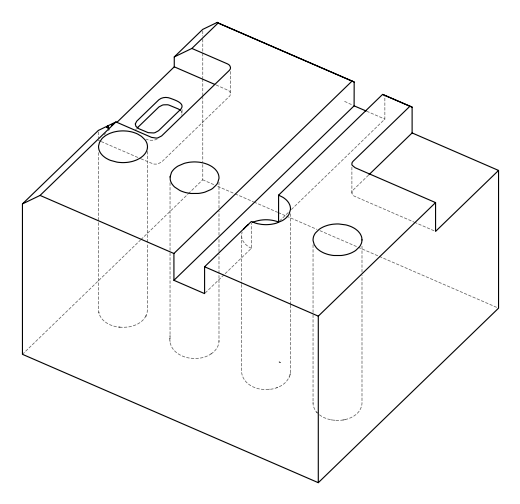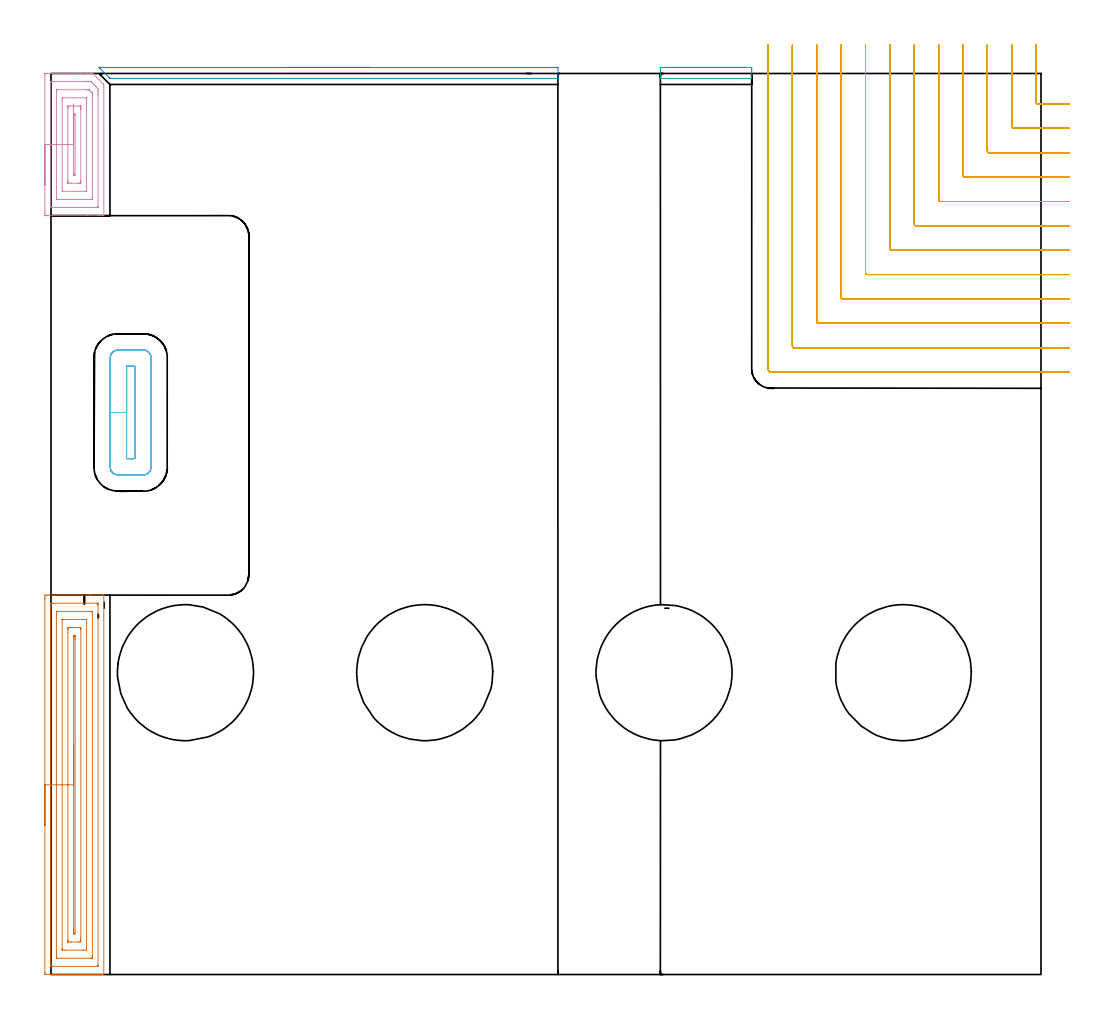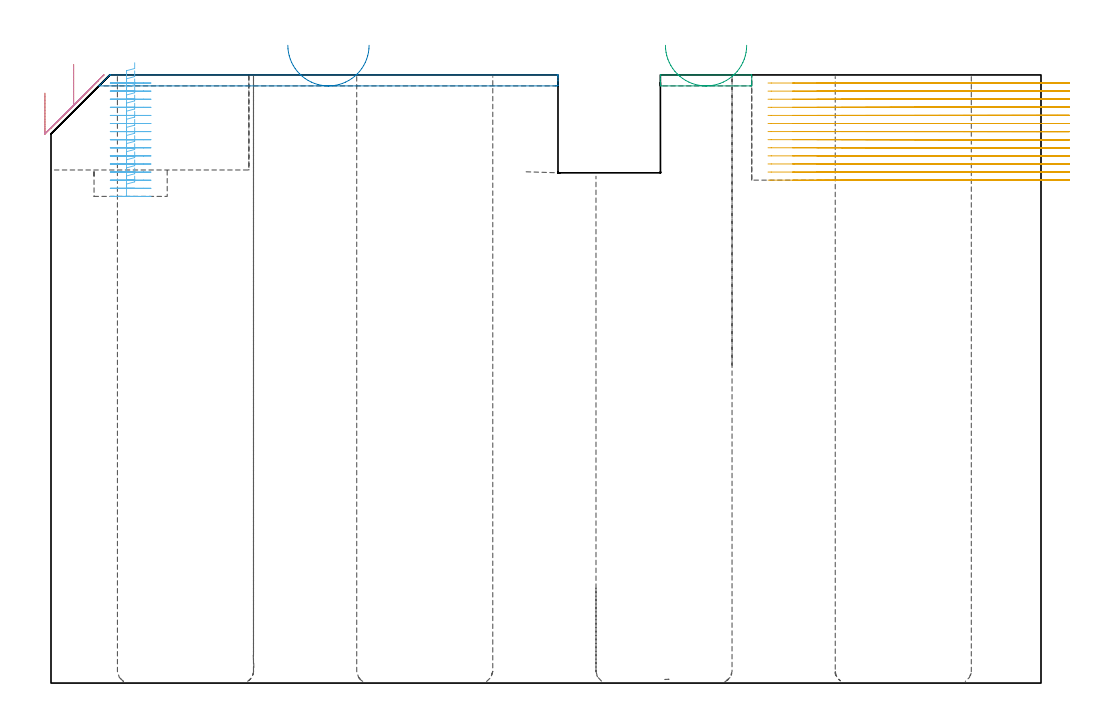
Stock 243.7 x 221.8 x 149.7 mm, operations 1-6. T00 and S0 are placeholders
(PLAN: 12 operations, 3 tool changes, 122.3 min)
(1 AREA_MILL | FG_CHAMFER_SURFACE | UGT0205_001 | 4.67 min | 10568 mm3)
(2 AREA_MILL_1 | FG_CHAMFER_SURFACE_1 | UGT0205_001 | 1.05 min | 427 mm3)
(3 AREA_MILL_2 | FG_CHAMFER_SURFACE_2 | UGT0205_001 | 0.34 min | 97 mm3)
(4 AREA_MILL_3 | FG_CHAMFER_SURFACE_3 | UGT0205_001 | 1.86 min | 4414 mm3)
(5 MILL_CORNER_NOTCH_RECTANGULAR | CORNER_NOTCH_RECTANGULAR | NXT0201_009 | Follow Part, ap 2, ae 75% | 31.23 min | 142785 mm3)
(6 MILL_RECTANGULAR_POCKET | POCKET_RECTANGULAR_STRAIGHT | NXT0201_009 | Follow Part, ap 2, ae 75% | 5.16 min | 19970 mm3)
(7 MILL_SLOT | SLOT_PARTIAL_RECTANGULAR | NXT0201_009 | Follow Part, ap 2, ae 75% | 34.69 min | 89068 mm3)
(8 MILL_RECTANGULAR_SLOT | SLOT_RECTANGULAR | UGT0201_107 | Follow Part, ap 6.25, ae 75% | 4.61 min | 143459 mm3)
(9 MILL_THROUGH_HOLE_FROM_SOLID_MATERIAL | STEP1HOLE | NXT0201_007 | Circular | 9.67 min | 131600 mm3)
(10 MILL_THROUGH_HOLE_FROM_SOLID_MATERIAL_1 | STEP1HOLE_1 | NXT0201_007 | Circular | 9.67 min | 131528 mm3)
(11 MILL_THROUGH_HOLE_FROM_SOLID_MATERIAL_2 | STEP1HOLE_2 | NXT0201_007 | Circular | 9.67 min | 112918 mm3)
(12 MILL_THROUGH_HOLE_FROM_SOLID_MATERIAL_3 | STEP1HOLE_3 | NXT0201_007 | Circular | 9.67 min | 131580 mm3)
(TOOL UGT0205_001 | Chamfer Mill 20 x 3 x 45 deg. | D20 FL50 Z2)
(TOOL NXT0201_009 | ENDMILL 8mm [2P460-0800-NA 1630] | D8 FL26 Z6)
(TOOL UGT0201_107 | End Mill 25 mm | D25 FL25 Z2)
(TOOL NXT0201_007 | ENDMILL 25mm [R216.25-25050GCK54P 1620] | D25 R3 FL54 Z5)
(OP 1 AREA_MILL)
G17 G21 G94 G90
T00 M6
G54
G17 G0 G90 X-1.5 Y36.7 S1061 M3
G43 Z159.7 H0
Z145.2
G94 G1 Y36.738 Z144.328 F250.
Y36.852 Z143.464
Y37.041 Z142.612
Y37.303 Z141.78
Y37.637 Z140.974
Y38.04 Z140.2
Y38.508 Z139.464
Y39.04 Z138.772
Y39.629 Z138.129
Y40.272 Z137.54
Y40.964 Z137.009
Y41.7 Z136.54
Y42.474 Z136.137
Y43.28 Z135.803
Y44.112 Z135.541
Y44.964 Z135.352
Y45.828 Z135.238
Y46.7 Z135.2
Y92.545
X-1.497 Y92.861 Z135.203
X-1.491 Y93.393 Z135.205
X-1.463 Y93.397 Z135.233
X-0.926 Y93.399 Z135.77
X-0.386 Y93.4 Z136.311
X8.866 Z145.559
X9.565 Z146.263
X9.756 Z146.453
X12.755 Z149.453
X12.975 Y93.392 Z149.667
X12.997 Y93.39 Z149.689
X13. Y93.305 Z149.7
Y0.095
X12.995 Y0.045 Z149.691
X12.982 Y0.035 Z149.677
X12.944 Y0.018 Z149.638
X12.774 Y0.008 Z149.472
X11.001 Y0.007 Z147.7
X9.756 Y0.006 Z146.453
X9.577 Z146.275
X8.866 Z145.559
X-1.161 Y0. Z135.536
X-1.278 Y0.002 Z135.419
X-1.491 Y0.01 Z135.205
X-1.499 Y0.222 Z135.199
X-1.5 Y0.539 Z135.2
Y46.7
X-0.086 Z136.614
Y91.135
X-0.084 Y91.184 Z136.616
X-0.079 Y91.282 Z136.621
X-0.069 Y91.391 Z136.631
X-0.036 Y91.393 Z136.664
X0.539 Y91.4 Z137.239
X11.222 Y91.399 Z147.922
X11.536 Y91.393 Z148.236
X11.574 Y91.39 Z148.274
X11.582 Y91.234 Z148.282
X11.585 Y91.135 Z148.285
X11.586 Y91.086 Z148.286
Y2.265
X11.584 Y2.216 Z148.284
X11.579 Y2.118 Z148.279
X11.569 Y2.016 Z148.269
X11.536 Y2.014 Z148.236
X10.954 Y2.007 Z147.654
X0.278 Y2.002 Z136.978
X-0.036 Y2.007 Z136.664
X-0.074 Y2.01 Z136.626
X-0.082 Y2.166 Z136.618
X-0.085 Y2.265 Z136.615
X-0.086 Y2.315 Z136.614
Y46.7
X1.328 Z138.028
X1.329 Y88.837 Z138.029
X1.33 Y89.31 Z138.03
X1.331 Y89.362 Z138.031
X1.334 Y89.385 Z138.034
X1.336 Y89.39 Z138.036
X1.384 Y89.393 Z138.084
X1.564 Y89.399 Z138.264
X1.654 Y89.4 Z138.354
X9.846 Y89.399 Z146.546
X10.026 Y89.395 Z146.726
X10.145 Y89.39 Z146.845
X10.166 Y89.379 Z146.866
X10.167 Y89.368 Z146.867
X10.169 Y89.31 Z146.869
X10.171 Y88.896 Z146.871
Y4.564
X10.169 Y4.09 Z146.869
X10.167 Y4.039 Z146.867
X10.166 Y4.022 Z146.866
X10.091 Y4.016 Z146.791
X9.924 Y4.009 Z146.624
X9.84 Y4.006 Z146.54
X1.656 Y4.003 Z138.356
X1.478 Y4.007 Z138.178
X1.361 Y4.011 Z138.061
X1.334 Y4.021 Z138.034
X1.333 Y4.032 Z138.033
X1.331 Y4.09 Z138.031
X1.329 Y4.504 Z138.029
X1.328 Y46.7 Z138.028
X2.743 Z139.443
X2.744 Y87.232 Z139.444
X2.746 Y87.329 Z139.446
X2.749 Y87.376 Z139.449
X2.751 Y87.39 Z139.451
X2.774 Y87.395 Z139.474
X3.525 Y87.4 Z140.225
X3.66 Z140.36
X8.111 Z144.811
X8.738 Y87.391 Z145.438
X8.751 Y87.389 Z145.451
X8.753 Y87.377 Z145.453
X8.755 Y87.337 Z145.455
X8.757 Y87.254 Z145.457
Y87.087
Y6.363
X8.756 Y6.168 Z145.456
X8.753 Y6.071 Z145.453
X8.75 Y6.026 Z145.45
X8.745 Y6.015 Z145.445
X8.721 Y6.01 Z145.421
X7.975 Y6.005 Z144.675
X7.835 Z144.535
X3.387 Y6.003 Z140.087
X2.764 Y6.011 Z139.464
X2.749 Y6.012 Z139.449
X2.748 Y6.024 Z139.448
X2.745 Y6.064 Z139.445
X2.743 Y6.147 Z139.443
Y6.313
Y46.7
X4.157 Z140.857
Y84.241
X4.158 Y84.872 Z140.858
X4.16 Y85.126 Z140.86
X4.164 Y85.376 Z140.864
X4.415 Y85.39 Z141.115
X4.778 Y85.397 Z141.478
X5.305 Y85.399 Z142.005
X5.665 Y85.4 Z142.365
X6.555 Z143.255
X7.085 Y85.399 Z143.785
X7.262 Y85.396 Z143.962
X7.325 Y85.391 Z144.025
X7.336 Y85.389 Z144.036
X7.338 Y85.362 Z144.038
X7.341 Y85.3 Z144.041
X7.343 Y85.129 Z144.043
Y84.872
Y9.159
X7.342 Y8.528 Z144.042
X7.34 Y8.274 Z144.04
X7.336 Y8.024 Z144.036
X7.085 Y8.015 Z143.785
X6.718 Y8.007 Z143.418
X4.941 Y8.003 Z141.641
X4.415 Y8.004 Z141.115
X4.239 Y8.007 Z140.939
X4.176 Y8.01 Z140.876
X4.164 Y8.012 Z140.864
X4.162 Y8.038 Z140.862
X4.159 Y8.1 Z140.859
X4.157 Y8.271 Z140.857
Y8.528
Y46.7
X5.571 Z142.271
Y82.83
X5.572 Y83.096 Z142.272
X5.575 Y83.274 Z142.275
X5.578 Y83.362 Z142.278
X5.582 Y83.391 Z142.282
X5.598 Y83.392 Z142.298
X5.893 Y83.397 Z142.593
X5.916 Y83.391 Z142.616
X5.922 Y83.386 Z142.622
X5.925 Y83.366 Z142.625
X5.928 Y83.096 Z142.628
X5.929 Y82.831 Z142.629
Y82.474
X5.928 Y10.18 Z142.628
X5.927 Y10.055 Z142.627
X5.925 Y10.026 Z142.625
X5.924 Y10.018 Z142.624
X5.797 Y10.011 Z142.497
X5.654 Y10.006 Z142.354
X5.603 Y10.007 Z142.303
X5.585 Y10.013 Z142.285
X5.578 Y10.031 Z142.278
X5.574 Y10.304 Z142.274
X5.572 Y10.661 Z142.272
X5.571 Y10.926 Z142.271
Y46.7
Y47.572 Z142.309
Y48.436 Z142.423
Y49.288 Z142.612
Y50.12 Z142.874
Y50.926 Z143.208
Y51.7 Z143.611
Y52.436 Z144.08
Y53.128 Z144.611
Y53.771 Z145.2
Y54.36 Z145.843
Y54.892 Z146.535
Y55.36 Z147.271
Y55.763 Z148.045
Y56.097 Z148.851
Y56.359 Z149.683
Y56.548 Z150.535
Y56.662 Z151.4
Y56.7 Z152.271
G0 Z159.7
M5
M2
(OP 2 AREA_MILL_1)
G17 G21 G94 G90
T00 M6
G54
G17 G0 G90 X58.3 Y223.3 S1061 M3
G43 Z159.7 H0
Z157.
G94 G1 X58.338 Z156.128 F250.
X58.452 Z155.263
X58.641 Z154.412
X58.903 Z153.58
X59.237 Z152.774
X59.64 Z152.
X60.108 Z151.264
X60.639 Z150.572
X61.229 Z149.929
X61.872 Z149.34
X62.564 Z148.808
X63.3 Z148.34
X64.074 Z147.937
X64.88 Z147.603
X65.712 Z147.341
X66.563 Z147.152
X67.428 Z147.038
X68.3 Z147.
X124.173
X124.385 Y223.298 Z147.002
X124.797 Y223.291 Z147.005
X124.799 Y223.186 Z147.11
X124.8 Y221.95 Z148.345
Y221.24 Z149.059
Y220.976 Z149.324
Y220.61 Z149.68
X124.793 Y220.603 Z149.688
X124.62 Y220.6 Z149.7
X14.662
X14.504 Y220.604 Z149.689
X14.494 Y220.61 Z149.683
X14.3 Y220.799 Z149.5
X12.138 Y222.962 Z147.337
X11.98 Y223.121 Z147.178
X11.834 Y223.274 Z147.025
X11.814 Y223.297 Z147.001
X11.98 Y223.3 Z147.
X68.3
X69.171 Z147.038
X70.036 Z147.152
X70.888 Z147.341
X71.72 Z147.603
X72.526 Z147.937
X73.3 Z148.34
X74.036 Z148.808
X74.728 Z149.34
X75.371 Z149.929
X75.96 Z150.572
X76.491 Z151.264
X76.96 Z152.
X77.363 Z152.774
X77.697 Z153.58
X77.959 Z154.412
X78.148 Z155.263
X78.262 Z156.128
X78.3 Z157.
G0 Z159.7
M5
M2
(OP 3 AREA_MILL_2)
G17 G21 G94 G90
T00 M6
G54
G17 G0 G90 X151.25 Y223.3 S1061 M3
G43 Z159.7 H0
Z157.
G94 G1 X151.288 Z156.128 F250.
X151.402 Z155.263
X151.591 Z154.412
X151.853 Z153.58
X152.187 Z152.774
X152.59 Z152.
X153.058 Z151.264
X153.59 Z150.572
X154.179 Z149.929
X154.822 Z149.34
X155.514 Z148.808
X156.25 Z148.34
X157.024 Z147.937
X157.83 Z147.603
X158.662 Z147.341
X159.514 Z147.152
X160.378 Z147.038
X161.25 Z147.
X172.165
X172.374 Y223.297 Z147.003
X172.498 Y223.291 Z147.005
X172.5 Y223.081 Z147.215
Y222.833 Z147.464
Y222.335 Z147.965
Y220.863 Z149.436
X172.49 Y220.606 Z149.692
X172.374 Y220.6 Z149.7
X150.126
X150.01 Y220.606 Z149.692
X150. Y220.864 Z149.435
Y221.566 Z148.734
Y222.335 Z147.965
Y222.833 Z147.464
Y223.081 Z147.215
X150.002 Y223.291 Z147.005
X150.126 Y223.3 Z147.
X161.25
X162.122 Z147.038
X162.987 Z147.152
X163.838 Z147.341
X164.67 Z147.603
X165.476 Z147.937
X166.25 Z148.34
X166.986 Z148.808
X167.678 Z149.34
X168.321 Z149.929
X168.91 Z150.572
X169.442 Z151.264
X169.91 Z152.
X170.313 Z152.774
X170.647 Z153.58
X170.909 Z154.412
X171.098 Z155.263
X171.212 Z156.128
X171.25 Z157.
G0 Z159.7
M5
M2
(OP 4 AREA_MILL_3)
G17 G21 G94 G90
T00 M6
G54
G17 G0 G90 X-1.5 Y194.3 S1061 M3
G43 Z159.7 H0
Z145.2
G94 G1 Y194.338 Z144.328 F250.
Y194.452 Z143.463
Y194.641 Z142.612
Y194.903 Z141.78
Y195.237 Z140.974
Y195.64 Z140.2
Y196.108 Z139.464
Y196.64 Z138.772
Y197.229 Z138.129
Y197.872 Z137.54
Y198.564 Z137.008
Y199.3 Z136.54
Y200.074 Z136.137
Y200.88 Z135.803
Y201.712 Z135.541
Y202.564 Z135.352
Y203.428 Z135.238
Y204.3 Z135.2
X-1.499 Y221.221 Z135.201
X-1.494 Y221.789 Z135.203
X-1.492 Y221.793 Z135.205
X-0.926 Y221.8 Z135.77
X6.195 Z142.889
X6.818 Z143.515
X7.085 Z143.782
X8.866 Z145.561
X9.668 Z146.368
X10.201 Z146.901
X10.224 Y221.799 Z146.924
X10.298 Y221.79 Z146.997
X10.456 Y221.645 Z147.155
X12.877 Y219.224 Z149.575
X13.002 Y219.106 Z149.682
X13. Y218.549 Z149.7
Y186.934
X12.997 Y186.81 Z149.689
X12.964 Y186.808 Z149.655
X12.655 Y186.8 Z149.354
X12.071 Z148.77
X11.536 Z148.231
X9.488 Z146.186
X8.866 Z145.56
X-0.926 Y186.801 Z135.77
X-1.16 Y186.802 Z135.537
X-1.492 Y186.807 Z135.205
X-1.494 Y186.811 Z135.202
X-1.499 Y187.379 Z135.201
X-1.5 Y187.953 Z135.2
Y204.3
X-0.086 Z136.614
Y219.489
X-0.085 Y219.539 Z136.615
X-0.081 Y219.638 Z136.619
X-0.074 Y219.79 Z136.626
X-0.036 Y219.792 Z136.664
X0.495 Y219.799 Z137.195
X8.866 Z145.566
X9.399 Y219.797 Z146.099
X9.756 Y219.79 Z146.456
X9.867 Y219.771 Z146.567
X9.981 Y219.662 Z146.681
X10.209 Y219.44 Z146.909
X10.646 Y219.003 Z147.346
X11.098 Y218.549 Z147.798
X11.536 Y218.102 Z148.236
X11.58 Y217.659 Z148.28
X11.583 Y217.612 Z148.283
X11.586 Y216.768 Z148.286
Y216.718
Y189.111
X11.585 Y189.061 Z148.285
X11.581 Y188.962 Z148.281
X11.574 Y188.81 Z148.274
X11.536 Y188.808 Z148.236
X11.005 Y188.801 Z147.705
X0.854 Z137.554
X0.321 Y188.803 Z137.021
X-0.036 Y188.81 Z136.664
X-0.079 Y189.16 Z136.621
X-0.082 Y189.206 Z136.618
X-0.086 Y190.051 Z136.614
Y190.1
Y204.3
X1.328 Z138.028
X1.329 Y217.184 Z138.029
X1.331 Y217.659 Z138.031
X1.333 Y217.761 Z138.033
X1.335 Y217.78 Z138.035
X1.368 Y217.79 Z138.068
X1.462 Y217.795 Z138.162
X1.603 Y217.8 Z138.303
X8.866 Y217.799 Z145.566
X9.007 Y217.797 Z145.707
X9.289 Y217.79 Z145.989
X9.413 Y217.776 Z146.113
X9.456 Y217.738 Z146.156
X9.541 Y217.659 Z146.241
X9.756 Y217.442 Z146.456
X10.09 Y217.099 Z146.79
X10.165 Y217.013 Z146.865
X10.168 Y216.906 Z146.868
X10.17 Y216.768 Z146.87
X10.171 Y216.352 Z146.871
Y215.877
Y191.416
X10.169 Y190.941 Z146.869
X10.167 Y190.838 Z146.867
X10.165 Y190.82 Z146.865
X10.132 Y190.81 Z146.832
X10.038 Y190.805 Z146.738
X9.897 Y190.8 Z146.597
X1.744 Y190.801 Z138.444
X1.603 Y190.804 Z138.303
X1.335 Y190.813 Z138.035
X1.333 Y190.941 Z138.033
X1.329 Y191.356 Z138.029
X1.328 Y195.261 Z138.028
Y204.3
X2.743 Z139.443
Y214.987
X2.748 Y215.764 Z139.448
X2.749 Y215.786 Z139.449
X2.764 Y215.79 Z139.464
X2.814 Y215.795 Z139.514
X2.915 Y215.798 Z139.615
X5.75 Y215.8 Z142.45
X8.6 Y215.799 Z145.3
X8.691 Y215.796 Z145.391
X8.736 Y215.792 Z145.436
X8.751 Y215.788 Z145.451
X8.757 Y214.987 Z145.457
Y193.613
X8.752 Y192.836 Z145.452
X8.751 Y192.814 Z145.451
X8.736 Y192.81 Z145.436
X8.686 Y192.805 Z145.386
X8.585 Y192.802 Z145.285
X5.75 Y192.8 Z142.45
X2.9 Y192.801 Z139.6
X2.809 Y192.804 Z139.509
X2.764 Y192.808 Z139.464
X2.749 Y192.812 Z139.449
X2.743 Y193.613 Z139.443
Y204.3
X4.157 Z140.857
Y213.206
X4.158 Y213.462 Z140.858
X4.162 Y213.721 Z140.862
X4.164 Y213.786 Z140.864
X4.193 Y213.79 Z140.893
X4.266 Y213.795 Z140.966
X4.415 Y213.798 Z141.115
X4.711 Y213.8 Z141.411
X6.491 Z143.191
X7.085 Y213.799 Z143.785
X7.283 Y213.797 Z143.983
X7.317 Y213.794 Z144.017
X7.331 Y213.791 Z144.031
X7.336 Y213.771 Z144.036
X7.34 Y213.635 Z144.04
X7.342 Y213.464 Z144.042
X7.343 Y213.206 Z144.043
Y212.948
Y195.394
X7.342 Y195.138 Z144.042
X7.338 Y194.879 Z144.038
X7.336 Y194.814 Z144.036
X7.307 Y194.81 Z144.007
X7.234 Y194.805 Z143.934
X7.085 Y194.802 Z143.785
X6.789 Y194.8 Z143.489
X5.009 Z141.709
X4.415 Y194.801 Z141.115
X4.217 Y194.803 Z140.917
X4.183 Y194.806 Z140.883
X4.169 Y194.809 Z140.869
X4.164 Y194.829 Z140.864
X4.16 Y194.964 Z140.86
X4.158 Y195.136 Z140.858
X4.157 Y195.394 Z140.857
Y195.652
Y204.3
X5.571 Z142.271
Y211.158
X5.573 Y211.425 Z142.273
X5.577 Y211.781 Z142.277
X5.579 Y211.791 Z142.279
X5.585 Y211.794 Z142.285
X5.608 Y211.798 Z142.308
X5.663 Y211.799 Z142.363
X5.821 Z142.521
X5.904 Y211.793 Z142.604
X5.919 Y211.791 Z142.619
X5.922 Y211.765 Z142.622
X5.926 Y211.694 Z142.626
X5.928 Y211.425 Z142.628
Y196.907
X5.927 Y196.848 Z142.627
X5.925 Y196.82 Z142.625
X5.924 Y196.813 Z142.624
X5.875 Y196.809 Z142.575
X5.678 Y196.802 Z142.378
X5.596 Y196.807 Z142.296
X5.581 Y196.809 Z142.281
X5.578 Y196.835 Z142.278
X5.574 Y196.906 Z142.274
X5.572 Y197.175 Z142.272
X5.571 Y204.3 Z142.271
Y205.172 Z142.309
Y206.036 Z142.423
Y206.888 Z142.612
Y207.72 Z142.874
Y208.526 Z143.208
Y209.3 Z143.611
Y210.036 Z144.08
Y210.728 Z144.611
Y211.371 Z145.2
Y211.96 Z145.843
Y212.492 Z146.535
Y212.96 Z147.271
Y213.363 Z148.045
Y213.697 Z148.851
Y213.959 Z149.683
Y214.148 Z150.535
Y214.262 Z151.4
Y214.3 Z152.271
G0 Z159.7
M5
M2
(OP 5 MILL_CORNER_NOTCH_RECTANGULAR)
G17 G21 G94 G90
T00 M6
G54
G17 G0 G90 X242.5 Y228.8 S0 M3
G43 Z159.7 H1
Z147.708
G94 G1 Y225.8 F250.
Y214.696 F500.
G3 X242.896 Y214.3 R0.4
G1 X247.7
X250.7 F250.
G0 Z159.7
X236.5 Y228.8
Z147.708
G1 Y225.8
Y208.696 F500.
G3 X236.896 Y208.3 R0.4
G1 X247.7
X250.7 F250.
G0 Z159.7
X230.5 Y228.8
Z147.708
G1 Y225.8
Y202.696 F500.
G3 X230.896 Y202.3 R0.4
G1 X247.7
X250.7 F250.
G0 Z159.7
X224.5 Y228.8
Z147.708
G1 Y225.8
Y196.696 F500.
G3 X224.896 Y196.3 R0.4
G1 X247.7
X250.7 F250.
G0 Z159.7
X218.5 Y228.8
Z147.708
G1 Y225.8
Y190.697 F500.
G3 X218.897 Y190.3 R0.4
G1 X247.7
X250.7 F250.
G0 Z159.7
X212.5 Y228.8
Z147.708
G1 Y225.8
Y184.697 F500.
G3 X212.897 Y184.3 R0.4
G1 X247.7
X250.7 F250.
G0 Z159.7
X206.5 Y228.8
Z147.708
G1 Y225.8
Y178.697 F500.
G3 X206.897 Y178.3 R0.4
G1 X247.7
X250.7 F250.
G0 Z159.7
X200.5 Y228.8
Z147.708
G1 Y225.8
Y172.697 F500.
G3 X200.897 Y172.3 R0.4
G1 X247.7
X250.7 F250.
G0 Z159.7
X194.5 Y228.8
Z147.708
G1 Y225.8
Y166.697 F500.
G3 X194.897 Y166.3 R0.4
G1 X247.7
X250.7 F250.
G0 Z159.7
X188.5 Y228.8
Z147.708
G1 Y225.8
Y160.697 F500.
G3 X188.897 Y160.3 R0.4
G1 X247.7
X250.7 F250.
G0 Z159.7
X182.5 Y228.8
Z147.708
G1 Y225.8
Y154.698 F500.
G3 X182.898 Y154.3 R0.4
G1 X247.7
X250.7 F250.
G0 Z159.7
X176.5 Y228.8
Z147.708
G1 Y225.8
Y149.1 F500.
G3 X177.3 Y148.3 R0.8
G1 X247.7
X250.7 F250.
G0 Z159.7
X242.5 Y228.8
Z145.715
G1 Y225.8
Y214.696 F500.
G3 X242.896 Y214.3 R0.4
G1 X247.7
X250.7 F250.
G0 Z159.7
X236.5 Y228.8
Z145.715
G1 Y225.8
Y208.696 F500.
G3 X236.896 Y208.3 R0.4
G1 X247.7
X250.7 F250.
G0 Z159.7
X230.5 Y228.8
Z145.715
G1 Y225.8
Y202.696 F500.
G3 X230.896 Y202.3 R0.4
G1 X247.7
X250.7 F250.
G0 Z159.7
X224.5 Y228.8
Z145.715
G1 Y225.8
Y196.696 F500.
G3 X224.896 Y196.3 R0.4
G1 X247.7
X250.7 F250.
G0 Z159.7
X218.5 Y228.8
Z145.715
G1 Y225.8
Y190.697 F500.
G3 X218.897 Y190.3 R0.4
G1 X247.7
X250.7 F250.
G0 Z159.7
X212.5 Y228.8
Z145.715
G1 Y225.8
Y184.697 F500.
G3 X212.897 Y184.3 R0.4
G1 X247.7
X250.7 F250.
G0 Z159.7
X206.5 Y228.8
Z145.715
G1 Y225.8
Y178.697 F500.
G3 X206.897 Y178.3 R0.4
G1 X247.7
X250.7 F250.
G0 Z159.7
X200.5 Y228.8
Z145.715
G1 Y225.8
Y172.697 F500.
G3 X200.897 Y172.3 R0.4
G1 X247.7
X250.7 F250.
G0 Z159.7
X194.5 Y228.8
Z145.715
G1 Y225.8
Y166.697 F500.
G3 X194.897 Y166.3 R0.4
G1 X247.7
X250.7 F250.
G0 Z159.7
X188.5 Y228.8
Z145.715
G1 Y225.8
Y160.698 F500.
G3 X188.898 Y160.3 R0.4
G1 X247.7
X250.7 F250.
G0 Z159.7
X182.5 Y228.8
Z145.715
G1 Y225.8
Y154.698 F500.
G3 X182.898 Y154.3 R0.4
G1 X247.7
X250.7 F250.
G0 Z159.7
X176.5 Y228.8
Z145.715
G1 Y225.8
Y149.1 F500.
G3 X177.3 Y148.3 R0.8
G1 X247.7
X250.7 F250.
G0 Z159.7
X242.5 Y228.8
Z143.723
G1 Y225.8
Y214.696 F500.
G3 X242.896 Y214.3 R0.4
G1 X247.7
X250.7 F250.
G0 Z159.7
X236.5 Y228.8
Z143.723
G1 Y225.8
Y208.696 F500.
G3 X236.896 Y208.3 R0.4
G1 X247.7
X250.7 F250.
G0 Z159.7
X230.5 Y228.8
Z143.723
G1 Y225.8
Y202.696 F500.
G3 X230.896 Y202.3 R0.4
G1 X247.7
X250.7 F250.
G0 Z159.7
X224.5 Y228.8
Z143.723
G1 Y225.8
Y196.696 F500.
G3 X224.896 Y196.3 R0.4
G1 X247.7
X250.7 F250.
G0 Z159.7
X218.5 Y228.8
Z143.723
G1 Y225.8
Y190.697 F500.
G3 X218.897 Y190.3 R0.4
G1 X247.7
X250.7 F250.
G0 Z159.7
X212.5 Y228.8
Z143.723
G1 Y225.8
Y184.697 F500.
G3 X212.897 Y184.3 R0.4
G1 X247.7
X250.7 F250.
G0 Z159.7
X206.5 Y228.8
Z143.723
G1 Y225.8
Y178.697 F500.
G3 X206.897 Y178.3 R0.4
G1 X247.7
X250.7 F250.
G0 Z159.7
X200.5 Y228.8
Z143.723
G1 Y225.8
Y172.697 F500.
G3 X200.897 Y172.3 R0.4
G1 X247.7
X250.7 F250.
G0 Z159.7
X194.5 Y228.8
Z143.723
G1 Y225.8
Y166.697 F500.
G3 X194.897 Y166.3 R0.4
G1 X247.7
X250.7 F250.
G0 Z159.7
X188.5 Y228.8
Z143.723
G1 Y225.8
Y160.698 F500.
G3 X188.898 Y160.3 R0.4
G1 X247.7
X250.7 F250.
G0 Z159.7
X182.5 Y228.8
Z143.723
G1 Y225.8
Y154.698 F500.
G3 X182.898 Y154.3 R0.4
G1 X247.7
X250.7 F250.
G0 Z159.7
X176.5 Y228.8
Z143.723
G1 Y225.8
Y149.1 F500.
G3 X177.3 Y148.3 R0.8
G1 X247.7
X250.7 F250.
G0 Z159.7
X242.5 Y228.8
Z141.731
G1 Y225.8
Y214.696 F500.
G3 X242.896 Y214.3 R0.4
G1 X247.7
X250.7 F250.
G0 Z159.7
X236.5 Y228.8
Z141.731
G1 Y225.8
Y208.696 F500.
G3 X236.896 Y208.3 R0.4
G1 X247.7
X250.7 F250.
G0 Z159.7
X230.5 Y228.8
Z141.731
G1 Y225.8
Y202.696 F500.
G3 X230.896 Y202.3 R0.4
G1 X247.7
X250.7 F250.
G0 Z159.7
X224.5 Y228.8
Z141.731
G1 Y225.8
Y196.696 F500.
G3 X224.896 Y196.3 R0.4
G1 X247.7
X250.7 F250.
G0 Z159.7
X218.5 Y228.8
Z141.731
G1 Y225.8
Y190.697 F500.
G3 X218.897 Y190.3 R0.4
G1 X247.7
X250.7 F250.
G0 Z159.7
X212.5 Y228.8
Z141.731
G1 Y225.8
Y184.697 F500.
G3 X212.897 Y184.3 R0.4
G1 X247.7
X250.7 F250.
G0 Z159.7
X206.5 Y228.8
Z141.731
G1 Y225.8
Y178.697 F500.
G3 X206.897 Y178.3 R0.4
G1 X247.7
X250.7 F250.
G0 Z159.7
X200.5 Y228.8
Z141.731
G1 Y225.8
Y172.697 F500.
G3 X200.897 Y172.3 R0.4
G1 X247.7
X250.7 F250.
G0 Z159.7
X194.5 Y228.8
Z141.731
G1 Y225.8
Y166.697 F500.
G3 X194.897 Y166.3 R0.4
G1 X247.7
X250.7 F250.
G0 Z159.7
X188.5 Y228.8
Z141.731
G1 Y225.8
Y160.697 F500.
G3 X188.897 Y160.3 R0.4
G1 X247.7
X250.7 F250.
G0 Z159.7
X182.5 Y228.8
Z141.731
G1 Y225.8
Y154.698 F500.
G3 X182.898 Y154.3 R0.4
G1 X247.7
X250.7 F250.
G0 Z159.7
X176.5 Y228.8
Z141.731
G1 Y225.8
Y149.1 F500.
G3 X177.3 Y148.3 R0.8
G1 X247.7
X250.7 F250.
G0 Z159.7
X242.5 Y228.8
Z139.738
G1 Y225.8
Y214.696 F500.
G3 X242.896 Y214.3 R0.4
G1 X247.7
X250.7 F250.
G0 Z159.7
X236.5 Y228.8
Z139.738
G1 Y225.8
Y208.696 F500.
G3 X236.896 Y208.3 R0.4
G1 X247.7
X250.7 F250.
G0 Z159.7
X230.5 Y228.8
Z139.738
G1 Y225.8
Y202.696 F500.
G3 X230.896 Y202.3 R0.4
G1 X247.7
X250.7 F250.
G0 Z159.7
X224.5 Y228.8
Z139.738
G1 Y225.8
Y196.696 F500.
G3 X224.896 Y196.3 R0.4
G1 X247.7
X250.7 F250.
G0 Z159.7
X218.5 Y228.8
Z139.738
G1 Y225.8
Y190.697 F500.
G3 X218.897 Y190.3 R0.4
G1 X247.7
X250.7 F250.
G0 Z159.7
X212.5 Y228.8
Z139.738
G1 Y225.8
Y184.697 F500.
G3 X212.897 Y184.3 R0.4
G1 X247.7
X250.7 F250.
G0 Z159.7
X206.5 Y228.8
Z139.738
G1 Y225.8
Y178.697 F500.
G3 X206.897 Y178.3 R0.4
G1 X247.7
X250.7 F250.
G0 Z159.7
X200.5 Y228.8
Z139.738
G1 Y225.8
Y172.697 F500.
G3 X200.897 Y172.3 R0.4
G1 X247.7
X250.7 F250.
G0 Z159.7
X194.5 Y228.8
Z139.738
G1 Y225.8
Y166.697 F500.
G3 X194.897 Y166.3 R0.4
G1 X247.7
X250.7 F250.
G0 Z159.7
X188.5 Y228.8
Z139.738
G1 Y225.8
Y160.698 F500.
G3 X188.898 Y160.3 R0.4
G1 X247.7
X250.7 F250.
G0 Z159.7
X182.5 Y228.8
Z139.738
G1 Y225.8
Y154.698 F500.
G3 X182.898 Y154.3 R0.4
G1 X247.7
X250.7 F250.
G0 Z159.7
X176.5 Y228.8
Z139.738
G1 Y225.8
Y149.1 F500.
G3 X177.3 Y148.3 R0.8
G1 X247.7
X250.7 F250.
G0 Z159.7
X242.5 Y228.8
Z137.746
G1 Y225.8
Y214.696 F500.
G3 X242.896 Y214.3 R0.4
G1 X247.7
X250.7 F250.
G0 Z159.7
X236.5 Y228.8
Z137.746
G1 Y225.8
Y208.696 F500.
G3 X236.896 Y208.3 R0.4
G1 X247.7
X250.7 F250.
G0 Z159.7
X230.5 Y228.8
Z137.746
G1 Y225.8
Y202.696 F500.
G3 X230.896 Y202.3 R0.4
G1 X247.7
X250.7 F250.
G0 Z159.7
X224.5 Y228.8
Z137.746
G1 Y225.8
Y196.696 F500.
G3 X224.896 Y196.3 R0.4
G1 X247.7
X250.7 F250.
G0 Z159.7
X218.5 Y228.8
Z137.746
G1 Y225.8
Y190.697 F500.
G3 X218.897 Y190.3 R0.4
G1 X247.7
X250.7 F250.
G0 Z159.7
X212.5 Y228.8
Z137.746
G1 Y225.8
Y184.697 F500.
G3 X212.897 Y184.3 R0.4
G1 X247.7
X250.7 F250.
G0 Z159.7
X206.5 Y228.8
Z137.746
G1 Y225.8
Y178.697 F500.
G3 X206.897 Y178.3 R0.4
G1 X247.7
X250.7 F250.
G0 Z159.7
X200.5 Y228.8
Z137.746
G1 Y225.8
Y172.697 F500.
G3 X200.897 Y172.3 R0.4
G1 X247.7
X250.7 F250.
G0 Z159.7
X194.5 Y228.8
Z137.746
G1 Y225.8
Y166.697 F500.
G3 X194.897 Y166.3 R0.4
G1 X247.7
X250.7 F250.
G0 Z159.7
X188.5 Y228.8
Z137.746
G1 Y225.8
Y160.697 F500.
G3 X188.897 Y160.3 R0.4
G1 X247.7
X250.7 F250.
G0 Z159.7
X182.5 Y228.8
Z137.746
G1 Y225.8
Y154.698 F500.
G3 X182.898 Y154.3 R0.4
G1 X247.7
X250.7 F250.
G0 Z159.7
X176.5 Y228.8
Z137.746
G1 Y225.8
Y149.1 F500.
G3 X177.3 Y148.3 R0.8
G1 X247.7
X250.7 F250.
G0 Z159.7
X242.5 Y228.8
Z135.754
G1 Y225.8
Y214.696 F500.
G3 X242.896 Y214.3 R0.4
G1 X247.7
X250.7 F250.
G0 Z159.7
X236.5 Y228.8
Z135.754
G1 Y225.8
Y208.696 F500.
G3 X236.896 Y208.3 R0.4
G1 X247.7
X250.7 F250.
G0 Z159.7
X230.5 Y228.8
Z135.754
G1 Y225.8
Y202.696 F500.
G3 X230.896 Y202.3 R0.4
G1 X247.7
X250.7 F250.
G0 Z159.7
X224.5 Y228.8
Z135.754
G1 Y225.8
Y196.696 F500.
G3 X224.896 Y196.3 R0.4
G1 X247.7
X250.7 F250.
G0 Z159.7
X218.5 Y228.8
Z135.754
G1 Y225.8
Y190.697 F500.
G3 X218.897 Y190.3 R0.4
G1 X247.7
X250.7 F250.
G0 Z159.7
X212.5 Y228.8
Z135.754
G1 Y225.8
Y184.697 F500.
G3 X212.897 Y184.3 R0.4
G1 X247.7
X250.7 F250.
G0 Z159.7
X206.5 Y228.8
Z135.754
G1 Y225.8
Y178.697 F500.
G3 X206.897 Y178.3 R0.4
G1 X247.7
X250.7 F250.
G0 Z159.7
X200.5 Y228.8
Z135.754
G1 Y225.8
Y172.697 F500.
G3 X200.897 Y172.3 R0.4
G1 X247.7
X250.7 F250.
G0 Z159.7
X194.5 Y228.8
Z135.754
G1 Y225.8
Y166.697 F500.
G3 X194.897 Y166.3 R0.4
G1 X247.7
X250.7 F250.
G0 Z159.7
X188.5 Y228.8
Z135.754
G1 Y225.8
Y160.697 F500.
G3 X188.897 Y160.3 R0.4
G1 X247.7
X250.7 F250.
G0 Z159.7
X182.5 Y228.8
Z135.754
G1 Y225.8
Y154.698 F500.
G3 X182.898 Y154.3 R0.4
G1 X247.7
X250.7 F250.
G0 Z159.7
X176.5 Y228.8
Z135.754
G1 Y225.8
Y149.1 F500.
G3 X177.3 Y148.3 R0.8
G1 X247.7
X250.7 F250.
G0 Z159.7
X242.5 Y228.8
Z133.761
G1 Y225.8
Y214.696 F500.
G3 X242.896 Y214.3 R0.4
G1 X247.7
X250.7 F250.
G0 Z159.7
X236.5 Y228.8
Z133.761
G1 Y225.8
Y208.696 F500.
G3 X236.896 Y208.3 R0.4
G1 X247.7
X250.7 F250.
G0 Z159.7
X230.5 Y228.8
Z133.761
G1 Y225.8
Y202.696 F500.
G3 X230.896 Y202.3 R0.4
G1 X247.7
X250.7 F250.
G0 Z159.7
X224.5 Y228.8
Z133.761
G1 Y225.8
Y196.696 F500.
G3 X224.896 Y196.3 R0.4
G1 X247.7
X250.7 F250.
G0 Z159.7
X218.5 Y228.8
Z133.761
G1 Y225.8
Y190.697 F500.
G3 X218.897 Y190.3 R0.4
G1 X247.7
X250.7 F250.
G0 Z159.7
X212.5 Y228.8
Z133.761
G1 Y225.8
Y184.697 F500.
G3 X212.897 Y184.3 R0.4
G1 X247.7
X250.7 F250.
G0 Z159.7
X206.5 Y228.8
Z133.761
G1 Y225.8
Y178.697 F500.
G3 X206.897 Y178.3 R0.4
G1 X247.7
X250.7 F250.
G0 Z159.7
X200.5 Y228.8
Z133.761
G1 Y225.8
Y172.697 F500.
G3 X200.897 Y172.3 R0.4
G1 X247.7
X250.7 F250.
G0 Z159.7
X194.5 Y228.8
Z133.761
G1 Y225.8
Y166.697 F500.
G3 X194.897 Y166.3 R0.4
G1 X247.7
X250.7 F250.
G0 Z159.7
X188.5 Y228.8
Z133.761
G1 Y225.8
Y160.698 F500.
G3 X188.898 Y160.3 R0.4
G1 X247.7
X250.7 F250.
G0 Z159.7
X182.5 Y228.8
Z133.761
G1 Y225.8
Y154.698 F500.
G3 X182.898 Y154.3 R0.4
G1 X247.7
X250.7 F250.
G0 Z159.7
X176.5 Y228.8
Z133.761
G1 Y225.8
Y149.1 F500.
G3 X177.3 Y148.3 R0.8
G1 X247.7
X250.7 F250.
G0 Z159.7
X242.5 Y228.8
Z131.769
G1 Y225.8
Y214.696 F500.
G3 X242.896 Y214.3 R0.4
G1 X247.7
X250.7 F250.
G0 Z159.7
X236.5 Y228.8
Z131.769
G1 Y225.8
Y208.696 F500.
G3 X236.896 Y208.3 R0.4
G1 X247.7
X250.7 F250.
G0 Z159.7
X230.5 Y228.8
Z131.769
G1 Y225.8
Y202.696 F500.
G3 X230.896 Y202.3 R0.4
G1 X247.7
X250.7 F250.
G0 Z159.7
X224.5 Y228.8
Z131.769
G1 Y225.8
Y196.696 F500.
G3 X224.896 Y196.3 R0.4
G1 X247.7
X250.7 F250.
G0 Z159.7
X218.5 Y228.8
Z131.769
G1 Y225.8
Y190.697 F500.
G3 X218.897 Y190.3 R0.4
G1 X247.7
X250.7 F250.
G0 Z159.7
X212.5 Y228.8
Z131.769
G1 Y225.8
Y184.697 F500.
G3 X212.897 Y184.3 R0.4
G1 X247.7
X250.7 F250.
G0 Z159.7
X206.5 Y228.8
Z131.769
G1 Y225.8
Y178.697 F500.
G3 X206.897 Y178.3 R0.4
G1 X247.7
X250.7 F250.
G0 Z159.7
X200.5 Y228.8
Z131.769
G1 Y225.8
Y172.697 F500.
G3 X200.897 Y172.3 R0.4
G1 X247.7
X250.7 F250.
G0 Z159.7
X194.5 Y228.8
Z131.769
G1 Y225.8
Y166.697 F500.
G3 X194.897 Y166.3 R0.4
G1 X247.7
X250.7 F250.
G0 Z159.7
X188.5 Y228.8
Z131.769
G1 Y225.8
Y160.698 F500.
G3 X188.898 Y160.3 R0.4
G1 X247.7
X250.7 F250.
G0 Z159.7
X182.5 Y228.8
Z131.769
G1 Y225.8
Y154.698 F500.
G3 X182.898 Y154.3 R0.4
G1 X247.7
X250.7 F250.
G0 Z159.7
X176.5 Y228.8
Z131.769
G1 Y225.8
Y149.1 F500.
G3 X177.3 Y148.3 R0.8
G1 X247.7
X250.7 F250.
G0 Z159.7
X242.5 Y228.8
Z129.777
G1 Y225.8
Y214.696 F500.
G3 X242.896 Y214.3 R0.4
G1 X247.7
X250.7 F250.
G0 Z159.7
X236.5 Y228.8
Z129.777
G1 Y225.8
Y208.696 F500.
G3 X236.896 Y208.3 R0.4
G1 X247.7
X250.7 F250.
G0 Z159.7
X230.5 Y228.8
Z129.777
G1 Y225.8
Y202.696 F500.
G3 X230.896 Y202.3 R0.4
G1 X247.7
X250.7 F250.
G0 Z159.7
X224.5 Y228.8
Z129.777
G1 Y225.8
Y196.696 F500.
G3 X224.896 Y196.3 R0.4
G1 X247.7
X250.7 F250.
G0 Z159.7
X218.5 Y228.8
Z129.777
G1 Y225.8
Y190.697 F500.
G3 X218.897 Y190.3 R0.4
G1 X247.7
X250.7 F250.
G0 Z159.7
X212.5 Y228.8
Z129.777
G1 Y225.8
Y184.697 F500.
G3 X212.897 Y184.3 R0.4
G1 X247.7
X250.7 F250.
G0 Z159.7
X206.5 Y228.8
Z129.777
G1 Y225.8
Y178.697 F500.
G3 X206.897 Y178.3 R0.4
G1 X247.7
X250.7 F250.
G0 Z159.7
X200.5 Y228.8
Z129.777
G1 Y225.8
Y172.697 F500.
G3 X200.897 Y172.3 R0.4
G1 X247.7
X250.7 F250.
G0 Z159.7
X194.5 Y228.8
Z129.777
G1 Y225.8
Y166.697 F500.
G3 X194.897 Y166.3 R0.4
G1 X247.7
X250.7 F250.
G0 Z159.7
X188.5 Y228.8
Z129.777
G1 Y225.8
Y160.698 F500.
G3 X188.898 Y160.3 R0.4
G1 X247.7
X250.7 F250.
G0 Z159.7
X182.5 Y228.8
Z129.777
G1 Y225.8
Y154.698 F500.
G3 X182.898 Y154.3 R0.4
G1 X247.7
X250.7 F250.
G0 Z159.7
X176.5 Y228.8
Z129.777
G1 Y225.8
Y149.1 F500.
G3 X177.3 Y148.3 R0.8
G1 X247.7
X250.7 F250.
G0 Z159.7
X242.5 Y228.8
Z127.785
G1 Y225.8
Y214.696 F500.
G3 X242.896 Y214.3 R0.4
G1 X247.7
X250.7 F250.
G0 Z159.7
X236.5 Y228.8
Z127.785
G1 Y225.8
Y208.696 F500.
G3 X236.896 Y208.3 R0.4
G1 X247.7
X250.7 F250.
G0 Z159.7
X230.5 Y228.8
Z127.785
G1 Y225.8
Y202.696 F500.
G3 X230.896 Y202.3 R0.4
G1 X247.7
X250.7 F250.
G0 Z159.7
X224.5 Y228.8
Z127.785
G1 Y225.8
Y196.696 F500.
G3 X224.896 Y196.3 R0.4
G1 X247.7
X250.7 F250.
G0 Z159.7
X218.5 Y228.8
Z127.785
G1 Y225.8
Y190.697 F500.
G3 X218.897 Y190.3 R0.4
G1 X247.7
X250.7 F250.
G0 Z159.7
X212.5 Y228.8
Z127.785
G1 Y225.8
Y184.697 F500.
G3 X212.897 Y184.3 R0.4
G1 X247.7
X250.7 F250.
G0 Z159.7
X206.5 Y228.8
Z127.785
G1 Y225.8
Y178.697 F500.
G3 X206.897 Y178.3 R0.4
G1 X247.7
X250.7 F250.
G0 Z159.7
X200.5 Y228.8
Z127.785
G1 Y225.8
Y172.697 F500.
G3 X200.897 Y172.3 R0.4
G1 X247.7
X250.7 F250.
G0 Z159.7
X194.5 Y228.8
Z127.785
G1 Y225.8
Y166.697 F500.
G3 X194.897 Y166.3 R0.4
G1 X247.7
X250.7 F250.
G0 Z159.7
X188.5 Y228.8
Z127.785
G1 Y225.8
Y160.698 F500.
G3 X188.898 Y160.3 R0.4
G1 X247.7
X250.7 F250.
G0 Z159.7
X182.5 Y228.8
Z127.785
G1 Y225.8
Y154.698 F500.
G3 X182.898 Y154.3 R0.4
G1 X247.7
X250.7 F250.
G0 Z159.7
X176.5 Y228.8
Z127.785
G1 Y225.8
Y149.1 F500.
G3 X177.3 Y148.3 R0.8
G1 X247.7
X250.7 F250.
G0 Z159.7
X242.5 Y228.8
Z125.792
G1 Y225.8
Y214.696 F500.
G3 X242.896 Y214.3 R0.4
G1 X247.7
X250.7 F250.
G0 Z159.7
X236.5 Y228.8
Z125.792
G1 Y225.8
Y208.696 F500.
G3 X236.896 Y208.3 R0.4
G1 X247.7
X250.7 F250.
G0 Z159.7
X230.5 Y228.8
Z125.792
G1 Y225.8
Y202.696 F500.
G3 X230.896 Y202.3 R0.4
G1 X247.7
X250.7 F250.
G0 Z159.7
X224.5 Y228.8
Z125.792
G1 Y225.8
Y196.696 F500.
G3 X224.896 Y196.3 R0.4
G1 X247.7
X250.7 F250.
G0 Z159.7
X218.5 Y228.8
Z125.792
G1 Y225.8
Y190.697 F500.
G3 X218.897 Y190.3 R0.4
G1 X247.7
X250.7 F250.
G0 Z159.7
X212.5 Y228.8
Z125.792
G1 Y225.8
Y184.697 F500.
G3 X212.897 Y184.3 R0.4
G1 X247.7
X250.7 F250.
G0 Z159.7
X206.5 Y228.8
Z125.792
G1 Y225.8
Y178.697 F500.
G3 X206.897 Y178.3 R0.4
G1 X247.7
X250.7 F250.
G0 Z159.7
X200.5 Y228.8
Z125.792
G1 Y225.8
Y172.697 F500.
G3 X200.897 Y172.3 R0.4
G1 X247.7
X250.7 F250.
G0 Z159.7
X194.5 Y228.8
Z125.792
G1 Y225.8
Y166.697 F500.
G3 X194.897 Y166.3 R0.4
G1 X247.7
X250.7 F250.
G0 Z159.7
X188.5 Y228.8
Z125.792
G1 Y225.8
Y160.698 F500.
G3 X188.898 Y160.3 R0.4
G1 X247.7
X250.7 F250.
G0 Z159.7
X182.5 Y228.8
Z125.792
G1 Y225.8
Y154.698 F500.
G3 X182.898 Y154.3 R0.4
G1 X247.7
X250.7 F250.
G0 Z159.7
X176.5 Y228.8
Z125.792
G1 Y225.8
Y149.1 F500.
G3 X177.3 Y148.3 R0.8
G1 X247.7
X250.7 F250.
G0 Z159.7
X242.5 Y228.8
Z123.8
G1 Y225.8
Y214.696 F500.
G3 X242.896 Y214.3 R0.4
G1 X247.7
X250.7 F250.
G0 Z159.7
X236.5 Y228.8
Z123.8
G1 Y225.8
Y208.696 F500.
G3 X236.896 Y208.3 R0.4
G1 X247.7
X250.7 F250.
G0 Z159.7
X230.5 Y228.8
Z123.8
G1 Y225.8
Y202.696 F500.
G3 X230.896 Y202.3 R0.4
G1 X247.7
X250.7 F250.
G0 Z159.7
X224.5 Y228.8
Z123.8
G1 Y225.8
Y196.696 F500.
G3 X224.896 Y196.3 R0.4
G1 X247.7
X250.7 F250.
G0 Z159.7
X218.5 Y228.8
Z123.8
G1 Y225.8
Y190.697 F500.
G3 X218.897 Y190.3 R0.4
G1 X247.7
X250.7 F250.
G0 Z159.7
X212.5 Y228.8
Z123.8
G1 Y225.8
Y184.697 F500.
G3 X212.897 Y184.3 R0.4
G1 X247.7
X250.7 F250.
G0 Z159.7
X206.5 Y228.8
Z123.8
G1 Y225.8
Y178.697 F500.
G3 X206.897 Y178.3 R0.4
G1 X247.7
X250.7 F250.
G0 Z159.7
X200.5 Y228.8
Z123.8
G1 Y225.8
Y172.697 F500.
G3 X200.897 Y172.3 R0.4
G1 X247.7
X250.7 F250.
G0 Z159.7
X194.5 Y228.8
Z123.8
G1 Y225.8
Y166.697 F500.
G3 X194.897 Y166.3 R0.4
G1 X247.7
X250.7 F250.
G0 Z159.7
X188.5 Y228.8
Z123.8
G1 Y225.8
Y160.698 F500.
G3 X188.898 Y160.3 R0.4
G1 X247.7
X250.7 F250.
G0 Z159.7
X182.5 Y228.8
Z123.8
G1 Y225.8
Y154.698 F500.
G3 X182.898 Y154.3 R0.4
G1 X247.7
X250.7 F250.
G0 Z159.7
X176.5 Y228.8
Z123.8
G1 Y225.8
Y149.1 F500.
G3 X177.3 Y148.3 R0.8
G1 X247.7
X250.7 F250.
G0 Z159.7
M5
M2
(OP 6 MILL_RECTANGULAR_POCKET)
G17 G21 G94 G90
T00 M6
G54
G17 G0 G90 X20.6 Y144.415 S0 M3
G43 Z159.7 H1
Z152.7
G94 G1 Y149.7 Z151.284 F250.
X18.6 Z150.748
Y138.35 Z147.707
Y127. F500.
X20.6
Y149.7
X18.6
Y138.35
X14.6
Y124.8
G3 X16.4 Y123. R1.8
G1 X22.8
G3 X24.6 Y124.8 R1.8
G1 Y151.9
G3 X22.8 Y153.7 R1.8
G1 X16.4
G3 X14.6 Y151.9 R1.8
G1 Y138.35
Y137.35
G0 X20.6 Y144.415 Z150.707
G1 Y149.7 Z149.29 F250.
X18.6 Z148.754
Y138.35 Z145.713
Y127. F500.
X20.6
Y149.7
X18.6
Y138.35
X14.6
Y124.8
G3 X16.4 Y123. R1.8
G1 X22.8
G3 X24.6 Y124.8 R1.8
G1 Y151.9
G3 X22.8 Y153.7 R1.8
G1 X16.4
G3 X14.6 Y151.9 R1.8
G1 Y138.35
Y137.35
G0 X20.6 Y144.415 Z148.713
G1 Y149.7 Z147.297 F250.
X18.6 Z146.761
Y138.35 Z143.72
Y127. F500.
X20.6
Y149.7
X18.6
Y138.35
X14.6
Y124.8
G3 X16.4 Y123. R1.8
G1 X22.8
G3 X24.6 Y124.8 R1.8
G1 Y151.9
G3 X22.8 Y153.7 R1.8
G1 X16.4
G3 X14.6 Y151.9 R1.8
G1 Y138.35
Y137.35
G0 X20.6 Y144.415 Z146.72
G1 Y149.7 Z145.304 F250.
X18.6 Z144.768
Y138.35 Z141.727
Y127. F500.
X20.6
Y149.7
X18.6
Y138.35
X14.6
Y124.8
G3 X16.4 Y123. R1.8
G1 X22.8
G3 X24.6 Y124.8 R1.8
G1 Y151.9
G3 X22.8 Y153.7 R1.8
G1 X16.4
G3 X14.6 Y151.9 R1.8
G1 Y138.35
Y137.35
G0 X20.6 Y144.415 Z144.727
G1 Y149.7 Z143.31 F250.
X18.6 Z142.774
Y138.35 Z139.733
Y127. F500.
X20.6
Y149.7
X18.6
Y138.35
X14.6
Y124.8
G3 X16.4 Y123. R1.8
G1 X22.8
G3 X24.6 Y124.8 R1.8
G1 Y151.9
G3 X22.8 Y153.7 R1.8
G1 X16.4
G3 X14.6 Y151.9 R1.8
G1 Y138.35
Y137.35
G0 X20.6 Y144.415 Z142.733
G1 Y149.7 Z141.317 F250.
X18.6 Z140.781
Y138.35 Z137.74
Y127. F500.
X20.6
Y149.7
X18.6
Y138.35
X14.6
Y124.8
G3 X16.4 Y123. R1.8
G1 X22.8
G3 X24.6 Y124.8 R1.8
G1 Y151.9
G3 X22.8 Y153.7 R1.8
G1 X16.4
G3 X14.6 Y151.9 R1.8
G1 Y138.35
Y137.35
G0 X20.6 Y144.415 Z140.74
G1 Y149.7 Z139.324 F250.
X18.6 Z138.788
Y138.35 Z135.747
Y127. F500.
X20.6
Y149.7
X18.6
Y138.35
X14.6
Y124.8
G3 X16.4 Y123. R1.8
G1 X22.8
G3 X24.6 Y124.8 R1.8
G1 Y151.9
G3 X22.8 Y153.7 R1.8
G1 X16.4
G3 X14.6 Y151.9 R1.8
G1 Y138.35
Y137.35
G0 X20.6 Y144.415 Z138.747
G1 Y149.7 Z137.33 F250.
X18.6 Z136.795
Y138.35 Z133.753
Y127. F500.
X20.6
Y149.7
X18.6
Y138.35
X14.6
Y124.8
G3 X16.4 Y123. R1.8
G1 X22.8
G3 X24.6 Y124.8 R1.8
G1 Y151.9
G3 X22.8 Y153.7 R1.8
G1 X16.4
G3 X14.6 Y151.9 R1.8
G1 Y138.35
Y137.35
G0 X20.6 Y144.415 Z136.753
G1 Y149.7 Z135.337 F250.
X18.6 Z134.801
Y138.35 Z131.76
Y127. F500.
X20.6
Y149.7
X18.6
Y138.35
X14.6
Y124.8
G3 X16.4 Y123. R1.8
G1 X22.8
G3 X24.6 Y124.8 R1.8
G1 Y151.9
G3 X22.8 Y153.7 R1.8
G1 X16.4
G3 X14.6 Y151.9 R1.8
G1 Y138.35
Y137.35
G0 X20.6 Y144.415 Z134.76
G1 Y149.7 Z133.344 F250.
X18.6 Z132.808
Y138.35 Z129.767
Y127. F500.
X20.6
Y149.7
X18.6
Y138.35
X14.6
Y124.8
G3 X16.4 Y123. R1.8
G1 X22.8
G3 X24.6 Y124.8 R1.8
G1 Y151.9
G3 X22.8 Y153.7 R1.8
G1 X16.4
G3 X14.6 Y151.9 R1.8
G1 Y138.35
Y137.35
G0 X20.6 Y144.415 Z132.767
G1 Y149.7 Z131.35 F250.
X18.6 Z130.815
Y138.35 Z127.773
Y127. F500.
X20.6
Y149.7
X18.6
Y138.35
X14.6
Y124.8
G3 X16.4 Y123. R1.8
G1 X22.8
G3 X24.6 Y124.8 R1.8
G1 Y151.9
G3 X22.8 Y153.7 R1.8
G1 X16.4
G3 X14.6 Y151.9 R1.8
G1 Y138.35
Y137.35
G0 X20.6 Y144.415 Z130.773
G1 Y149.7 Z129.357 F250.
X18.6 Z128.821
Y138.35 Z125.78
Y127. F500.
X20.6
Y149.7
X18.6
Y138.35
X14.6
Y124.8
G3 X16.4 Y123. R1.8
G1 X22.8
G3 X24.6 Y124.8 R1.8
G1 Y151.9
G3 X22.8 Y153.7 R1.8
G1 X16.4
G3 X14.6 Y151.9 R1.8
G1 Y138.35
Y137.35
G0 X20.6 Y144.415 Z128.78
G1 Y149.7 Z127.364 F250.
X18.6 Z126.828
Y138.35 Z123.787
Y127. F500.
X20.6
Y149.7
X18.6
Y138.35
X14.6
Y124.8
G3 X16.4 Y123. R1.8
G1 X22.8
G3 X24.6 Y124.8 R1.8
G1 Y151.9
G3 X22.8 Y153.7 R1.8
G1 X16.4
G3 X14.6 Y151.9 R1.8
G1 Y138.35
Y137.35
G0 X20.6 Y144.415 Z126.787
G1 Y149.7 Z125.37 F250.
X18.6 Z124.835
Y138.35 Z121.793
Y127. F500.
X20.6
Y149.7
X18.6
Y138.35
X14.6
Y124.8
G3 X16.4 Y123. R1.8
G1 X22.8
G3 X24.6 Y124.8 R1.8
G1 Y151.9
G3 X22.8 Y153.7 R1.8
G1 X16.4
G3 X14.6 Y151.9 R1.8
G1 Y138.35
Y137.35
G0 X20.6 Y144.415 Z124.793
G1 Y149.7 Z123.377 F250.
X18.6 Z122.841
Y138.35 Z119.8
Y127. F500.
X20.6
Y149.7
X18.6
Y138.35
X14.6
Y124.8
G3 X16.4 Y123. R1.8
G1 X22.8
G3 X24.6 Y124.8 R1.8
G1 Y151.9
G3 X22.8 Y153.7 R1.8
G1 X16.4
G3 X14.6 Y151.9 R1.8
G1 Y138.35
Y137.35
G0 Z159.7
M5
M2
